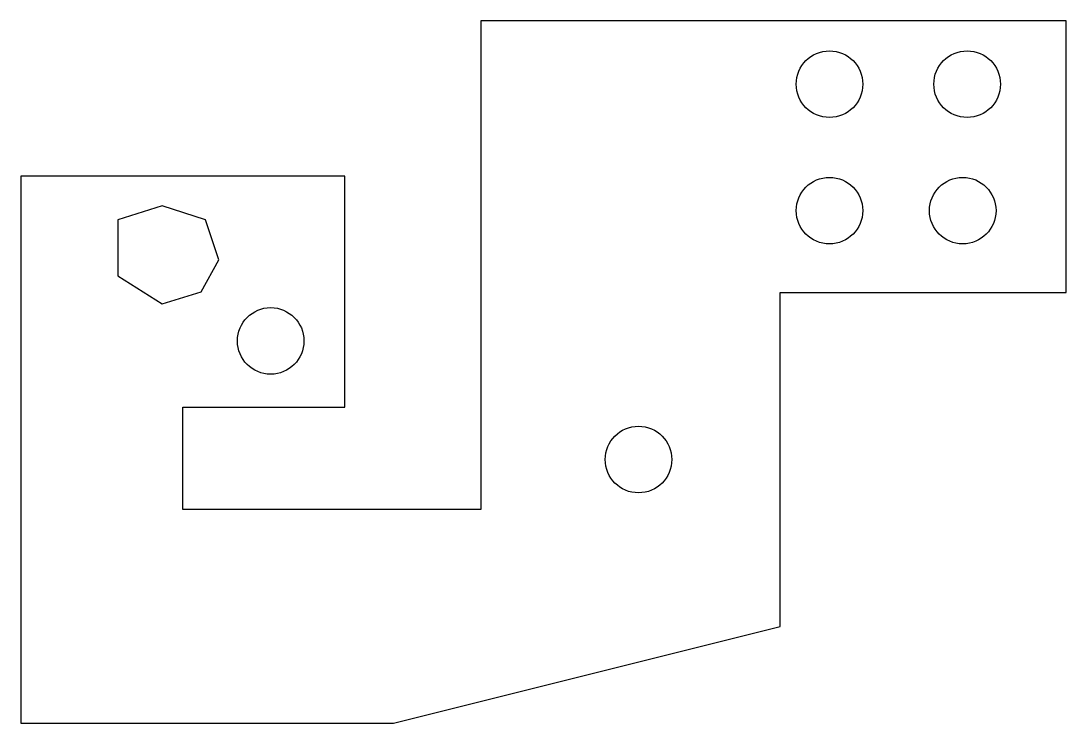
# Model space of a CAD drawing. Header units: millimetres. Extents: x 61 to 144.1, y -22 to 33.9.
import ezdxf

# ---------------------------------------------------------------- set-up
doc = ezdxf.new("R2010")
doc.units = ezdxf.units.MM
for name, color, linetype in [('Hole', 6, 'Continuous'), ('InnerContour', 2, 'Continuous'), ('OuterContour', 3, 'Continuous')]:
    doc.layers.add(name, color=color, linetype=linetype)

msp = doc.modelspace()

# ---------------------------------------------------------------- linework, layer by layer
at = {"layer": 'Hole', "linetype": 'CONTINUOUS'}
for centre in [(125.314, 28.881), (136.267, 28.881), (125.314, 18.811), (135.914, 18.811), (80.853, 8.437), (110.12, -1.007)]:
    msp.add_circle(centre, 2.65, dxfattribs=at)
at = {"layer": 'InnerContour', "linetype": 'CONTINUOUS'}
msp.add_lwpolyline([(76.723, 14.884), (75.675, 18.087), (72.23, 19.205), (68.695, 18.087), (68.695, 13.618), (72.23, 11.379), (75.313, 12.353)], close=True, dxfattribs=at)
at = {"layer": 'OuterContour', "linetype": 'CONTINUOUS'}
msp.add_lwpolyline([(144.141, 33.919), (97.57, 33.919), (97.57, -4.98), (73.871, -4.98), (73.871, 3.151), (86.764, 3.151), (86.764, 21.554), (60.978, 21.554), (60.978, -21.992), (90.615, -21.992), (121.399, -14.294), (121.399, 12.281), (144.141, 12.281)], close=True, dxfattribs=at)

doc.saveas('drawing.dxf')
